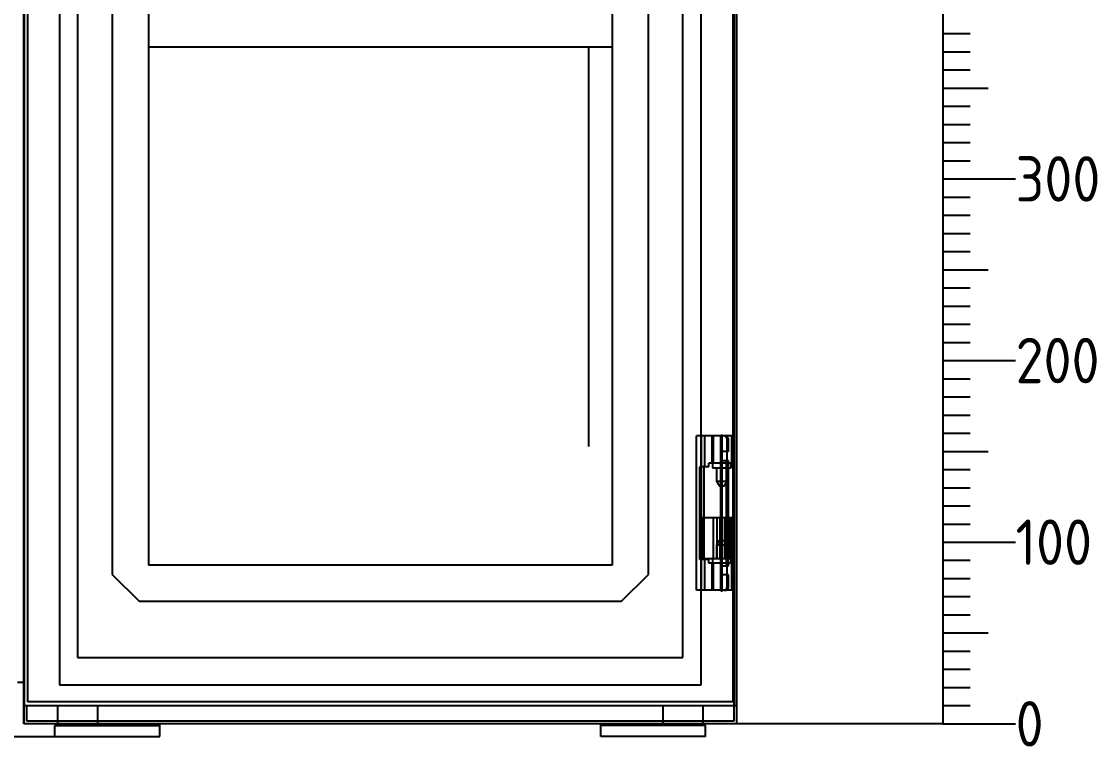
# Model space of a CAD drawing. Header units: millimetres. Extents: x 37984 to 70752, y 14140 to 37584.
# Drawn here: x 40097 to 40689, y 18754 to 19154 of the extents above; entities that cross this region are included whole.
import ezdxf
from ezdxf.enums import TextEntityAlignment as Align

# ---------------------------------------------------------------- set-up
doc = ezdxf.new("R2010")
doc.units = ezdxf.units.MM
doc.set_wipeout_variables(frame=1)
doc.layers.add('! NO PLOT !', color=7, linetype='Continuous', true_color=0xff75dd, plot=False)
doc.layers.add('000-PI-ORMAR', color=2, linetype='Continuous')
doc.styles.add('PI0', font='isocpeur.ttf', dxfattribs={"width": 0.9})

# ---------------------------------------------------------------- blocks, each defined once
blk = doc.blocks.new('8606.000_back')
at = {"layer": '000-PI-ORMAR'}
for p in [(48201.52, 38552.67), (48198.03, 36601.67)]:
    blk.add_line(p, (48201.52, 36601.67), dxfattribs=at)
blk = doc.blocks.new('skala_2300')
for p, q in [((0, 540), (0, 0)), ((0, 380), (15, 380)), ((0, 370), (15, 370)), ((0, 360), (15, 360)), ((0, 350), (25, 350)), ((0, 340), (15, 340)), ((0, 330), (15, 330)), ((0, 320), (15, 320)), ((0, 310), (15, 310)), ((0, 300), (40, 300)), ((0, 290), (15, 290)), ((0, 280), (15, 280)), ((0, 270), (15, 270)), ((0, 260), (15, 260)), ((0, 250), (25, 250)), ((0, 240), (15, 240)), ((0, 230), (15, 230)), ((0, 220), (15, 220)), ((0, 210), (15, 210)), ((0, 200), (40, 200)), ((0, 200), (40, 200)), ((0, 200), (40, 200)), ((0, 200), (40, 200)), ((0, 200), (40, 200)), ((0, 200), (40, 200)), ((0, 200), (40, 200)), ((0, 200), (40, 200)), ((0, 190), (15, 190)), ((0, 180), (15, 180)), ((0, 170), (15, 170)), ((0, 160), (15, 160)), ((0, 150), (25, 150)), ((0, 140), (15, 140)), ((0, 130), (15, 130)), ((0, 120), (15, 120)), ((0, 110), (15, 110)), ((0, 100), (40, 100)), ((0, 90), (15, 90)), ((0, 80), (15, 80)), ((0, 70), (15, 70)), ((0, 60), (15, 60)), ((0, 50), (25, 50)), ((0, 40), (15, 40)), ((0, 30), (15, 30)), ((0, 20), (15, 20)), ((0, 10), (15, 10)), ((0, 0), (40, 0))]:
    blk.add_line(p, q)
at = {"style": 'PI0', "width": 0.9}
for s, p in [('300', (40, 300)), ('200', (40, 200)), ('100', (40, 100)), ('0', (40, 0))]:
    blk.add_text(s, height=25, dxfattribs=at).set_placement(p, align=Align.MIDDLE_LEFT)

msp = doc.modelspace()

# ---------------------------------------------------------------- linework, layer by layer
at = {"layer": '! NO PLOT !', "ltscale": 0.25}
msp.add_line((40077.869, 18759.904), (40115.446, 18759.904), dxfattribs=at)
at = {"layer": '000-PI-ORMAR'}
for p, q in [((40115.446, 18759.904), (40173.097, 18759.904)), ((40473.393, 18759.904), (40415.742, 18759.904))]:
    msp.add_line(p, q, dxfattribs=at)

# ---------------------------------------------------------------- block references
msp.add_blockref('skala_2300', (40603.922, 18766.904))

# ---------------------------------------------------------------- wipeouts: each hides what was drawn before it
msp.add_wipeout([(40098.407, 20763.904), (40490.407, 20763.904), (40490.407, 18766.904), (40098.407, 18766.904)]).dxf.layer = '000-PI-ORMAR'

# ---------------------------------------------------------------- next in the draw order: linework, layer by layer
at = {"layer": '! NO PLOT !'}
for p, q in [((40098.419, 20761.404), (40098.419, 18776.904)), ((40098.419, 18776.904), (40098.419, 20761.404)), ((40117.919, 20749.904), (40117.919, 18788.404)), ((40470.919, 18788.404), (40470.919, 20749.904)), ((40098.407, 18789.904), (40098.407, 20740.766)), ((40127.919, 20734.904), (40127.919, 18803.404)), ((40460.919, 18803.404), (40460.919, 20734.904)), ((40146.919, 20689.154), (40146.919, 18849.154)), ((40441.919, 18849.154), (40441.919, 20689.154)), ((40166.919, 20684.154), (40166.919, 18854.154)), ((40421.919, 20684.154), (40421.919, 18854.154)), ((40468.419, 18840.404), (40468.419, 18925.404)), ((40487.862, 18925.404), (40468.419, 18925.404)), ((40470.903, 18908.404), (40470.903, 18925.404)), ((40471.107, 18840.404), (40471.107, 18925.404)), ((40473, 18908.404), (40473, 18925.404)), ((40476.762, 18925.404), (40476.762, 18910.404)), ((40477.675, 18910.404), (40477.675, 18925.404)), ((40481.784, 18840.404), (40481.784, 18925.404)), ((40482.312, 18896.554), (40482.312, 18926.254)), ((40482.312, 18910.404), (40482.312, 18925.404)), ((40482.531, 18840.404), (40482.531, 18925.404)), ((40487.862, 18910.404), (40487.862, 18925.404)), ((40485.29, 18923.404), (40485.937, 18923.404)), ((40485.29, 18842.404), (40485.29, 18923.404)), ((40485.937, 18916.904), (40485.937, 18923.404)), ((40485.937, 18916.904), (40481.784, 18916.904)), ((40485.295, 18848.904), (40485.295, 18916.904)), ((40470.174, 18857.404), (40470.174, 18908.404)), ((40475.098, 18908.404), (40470.174, 18908.404)), ((40472.636, 18857.404), (40472.636, 18908.404)), ((40487.862, 18910.404), (40475.098, 18910.404)), ((40475.098, 18908.404), (40475.098, 18910.404)), ((40477.212, 18910.404), (40477.212, 18907.904)), ((40477.212, 18907.904), (40487.412, 18907.904)), ((40479.362, 18907.904), (40479.362, 18900.415)), ((40481.784, 18911.904), (40486.018, 18911.904)), ((40484.866, 18853.904), (40484.866, 18911.904)), ((40485.262, 18900.415), (40485.262, 18907.904)), ((40485.584, 18853.904), (40485.584, 18911.904)), ((40486.018, 18853.904), (40486.018, 18911.904)), ((40487.412, 18907.904), (40487.412, 18910.404)), ((40479.362, 18900.415), (40485.262, 18900.415)), ((40479.362, 18900.415), (40480.812, 18897.904)), ((40480.812, 18897.904), (40483.812, 18897.904)), ((40483.812, 18897.904), (40485.262, 18900.415)), ((40471.619, 18880.404), (40471.619, 18857.904)), ((40471.619, 18880.404), (40488.419, 18880.404)), ((40477.569, 18880.404), (40477.569, 18857.904)), ((40479.569, 18880.404), (40479.569, 18857.904)), ((40481.241, 18880.404), (40481.241, 18857.904)), ((40481.598, 18880.404), (40481.598, 18857.904)), ((40483.74, 18880.404), (40483.74, 18857.904)), ((40484.097, 18880.404), (40484.097, 18857.904)), ((40484.459, 18880.404), (40484.459, 18857.904)), ((40485.582, 18880.404), (40485.582, 18857.904)), ((40486.338, 18880.404), (40486.338, 18857.904)), ((40486.459, 18857.904), (40486.459, 18880.404)), ((40487.462, 18880.404), (40487.462, 18857.904)), ((40488.217, 18880.404), (40488.217, 18857.904)), ((40480.812, 18867.904), (40479.362, 18865.392)), ((40479.362, 18865.392), (40479.362, 18857.904)), ((40479.362, 18865.392), (40485.262, 18865.392)), ((40480.812, 18867.904), (40483.812, 18867.904)), ((40482.312, 18839.554), (40482.312, 18869.254)), ((40485.262, 18865.392), (40483.812, 18867.904)), ((40485.262, 18857.904), (40485.262, 18865.392)), ((40421.919, 18854.154), (40166.919, 18854.154)), ((40475.098, 18857.404), (40470.174, 18857.404)), ((40470.903, 18840.404), (40470.903, 18857.404)), ((40471.619, 18857.904), (40488.419, 18857.904)), ((40473, 18840.404), (40473, 18857.404)), ((40475.098, 18855.404), (40475.098, 18857.404)), ((40487.862, 18855.404), (40475.098, 18855.404)), ((40476.762, 18855.404), (40476.762, 18840.404)), ((40477.212, 18857.904), (40477.212, 18855.404)), ((40477.675, 18840.404), (40477.675, 18855.404)), ((40481.784, 18853.904), (40486.018, 18853.904)), ((40482.312, 18840.404), (40482.312, 18855.404)), ((40487.412, 18855.404), (40487.412, 18857.904)), ((40487.862, 18840.404), (40487.862, 18855.404)), ((40146.919, 18849.154), (40161.919, 18834.154)), ((40426.919, 18834.154), (40441.919, 18849.154)), ((40485.937, 18848.904), (40481.784, 18848.904)), ((40485.937, 18842.404), (40485.937, 18848.904)), ((40485.29, 18842.404), (40485.937, 18842.404)), ((40487.862, 18840.404), (40468.419, 18840.404)), ((40426.919, 18834.154), (40161.919, 18834.154)), ((40127.919, 18803.404), (40460.919, 18803.404)), ((40117.919, 18788.404), (40470.919, 18788.404))]:
    msp.add_line(p, q, dxfattribs=at)
at = {"layer": '! NO PLOT !', "ltscale": 0.25}
for p, q in [((40421.729, 19139.505), (40166.729, 19139.505)), ((40409.056, 19139.505), (40409.056, 18919.505)), ((40603.922, 18766.904), (40471.931, 18766.904))]:
    msp.add_line(p, q, dxfattribs=at)
at = {"layer": '! NO PLOT !'}
for centre, start_param, end_param in [((40483.358, 18923.404), 4.712389, 6.2831853), ((40484.005, 18923.404), 4.712389, 6.2831853), ((40483.358, 18842.404), 3.1415927, 4.712389), ((40484.005, 18842.404), 3.1415927, 4.712389)]:
    msp.add_ellipse(centre, major_axis=(0, 2), ratio=0.9659258, start_param=start_param, end_param=end_param, dxfattribs=at)
at = {"layer": '000-PI-ORMAR'}
for p, q in [((40098.419, 20761.404), (40098.419, 18776.904)), ((40100.419, 20759.404), (40100.419, 18778.904)), ((40488.419, 20759.404), (40488.419, 18778.904)), ((40488.907, 20761.404), (40488.907, 18776.904)), ((40490.407, 20761.404), (40490.407, 18776.904)), ((40490.419, 18776.904), (40490.419, 20761.404)), ((40490.419, 18776.904), (40490.419, 20761.404)), ((40098.407, 18766.904), (40098.407, 18789.904)), ((40098.407, 18776.904), (40098.407, 18766.904)), ((40098.419, 18776.904), (40490.419, 18776.904)), ((40098.419, 18776.904), (40490.419, 18776.904)), ((40099.907, 18768.404), (40099.907, 18776.904)), ((40488.419, 18778.904), (40100.419, 18778.904)), ((40116.907, 18776.904), (40116.907, 18765.904)), ((40138.907, 18776.904), (40138.907, 18765.904)), ((40449.931, 18776.904), (40449.931, 18765.904)), ((40471.931, 18776.904), (40471.931, 18765.904)), ((40488.907, 18776.904), (40488.907, 18768.404)), ((40490.407, 18776.904), (40490.407, 18766.904)), ((40116.907, 18766.904), (40098.407, 18766.904)), ((40116.907, 18768.404), (40099.907, 18768.404)), ((40115.446, 18765.904), (40116.907, 18765.904)), ((40115.446, 18759.904), (40115.446, 18765.904)), ((40471.907, 18768.404), (40116.907, 18768.404)), ((40471.907, 18766.904), (40116.907, 18766.904)), ((40116.907, 18765.904), (40121.165, 18765.904)), ((40121.165, 18765.904), (40173.097, 18765.904)), ((40173.097, 18759.904), (40173.097, 18766.904)), ((40415.135, 18766.904), (40173.679, 18766.904)), ((40415.742, 18759.904), (40415.742, 18766.904)), ((40467.673, 18765.904), (40415.742, 18765.904)), ((40471.931, 18765.904), (40467.673, 18765.904)), ((40488.907, 18768.404), (40471.907, 18768.404)), ((40490.407, 18766.904), (40471.907, 18766.904)), ((40473.393, 18765.904), (40471.931, 18765.904)), ((40473.393, 18759.904), (40473.393, 18765.904))]:
    msp.add_line(p, q, dxfattribs=at)

# ---------------------------------------------------------------- next in the draw order: block references
msp.add_blockref('8606.000_back', (-8103.11, -17811.766), dxfattribs=at)

doc.saveas('drawing.dxf')
